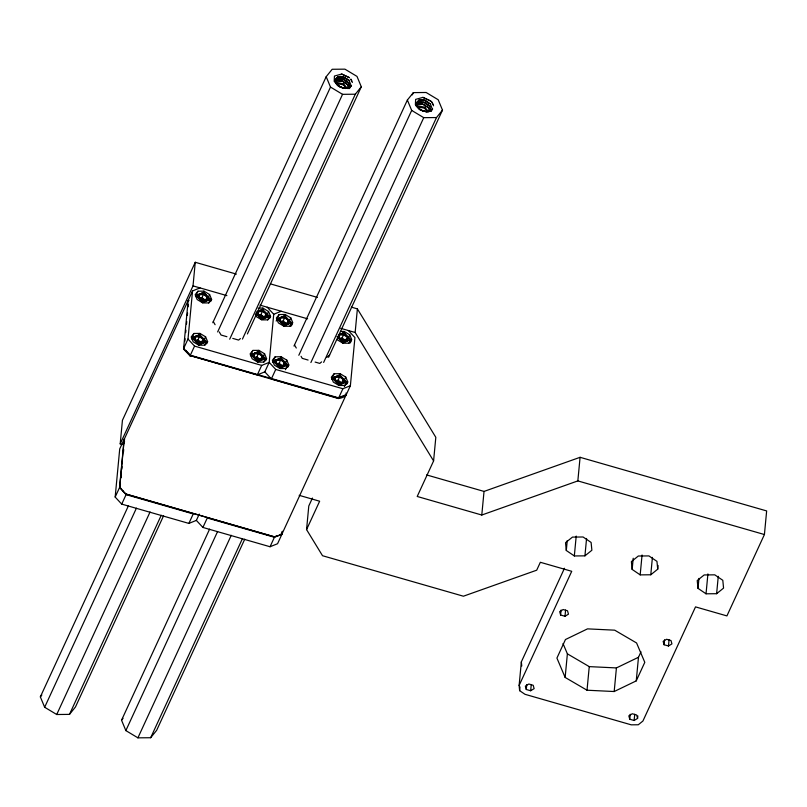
<?xml version="1.0" encoding="UTF-8"?>
<svg xmlns="http://www.w3.org/2000/svg" width="807" height="807" viewBox="0 0 807 807"><rect width="100%" height="100%" fill="white"/><g stroke="black" fill="none" stroke-linecap="round" stroke-linejoin="round"><path stroke-width="1.21" d="M346.072 392.999C347.484 396.762 339.071 399.273 338.345 397.77L345.477 394.905L345.84 395.46L282.117 533.709L278.516 535.525L274.269 536.816L126.124 494.106L274.572 536.867M190.23 355.574L338.486 398.567L338.345 397.77L191.612 355.594M115.169 497.062L119.718 448.924L124.096 439.452L119.547 487.579L115.169 497.062L121.716 504.113L188.868 523.41L196.363 520.394L199.279 514.079M122.614 444.586L120.203 443.89L122.432 420.296L195.254 262.285L236.39 274.108M188.717 300.698L187.981 300.94L188.717 300.698L187.981 300.94L124.258 439.19L119.739 487.045L123.057 491.019M120.223 486.369L120.455 483.918M121.03 477.784L121.262 475.323M121.847 469.19L122.079 466.739M123.471 452.021L123.703 449.56M124.278 443.426L124.51 440.975M184.42 346.092L183.562 349.078L190.19 356.038L190.412 355.251L185.671 350.258M184.884 341.19L185.116 338.738M185.701 332.595L185.933 330.144M186.508 324.01L186.74 321.559M187.325 315.426L187.557 312.975M188.132 306.831L188.364 304.38M267.188 307.205L273.734 314.256L269.185 362.383L264.817 371.866L257.322 374.882L190.18 355.584L183.623 348.533L188.001 339.051L192.55 290.923L200.045 287.907M120.203 443.89L193.024 285.89L195.254 262.285M199.773 334.673L192.036 337.74L198.693 344.902L206.31 341.835L199.773 334.673L195.244 336.499L194.911 340.009L198.986 342.985L206.017 341.391L204.736 345.255M202.688 302.635L210.304 299.579L203.768 292.406L196.03 295.473L202.688 302.635L202.86 302.01L198.905 297.743L199.238 294.232L203.768 292.406L210.304 299.579L208.731 302.988M195.223 340.272L195.244 336.499L192.036 337.74M199.238 294.232L203.646 293.698L210.012 299.135L202.86 302.01L196.615 295.281L202.981 300.718L199.218 298.005L199.238 294.232L196.03 295.473M198.875 342.935L202.829 342.45L203.727 338.94L206.017 341.391L198.693 344.902M198.986 342.985L192.621 337.548L198.865 344.266L203.394 342.45L203.727 338.94L199.652 335.964L195.244 336.499M202.86 302.01L207.389 300.184L207.722 296.673L204.988 300.739L201.76 298.378L199.43 298.661M257.645 361.849L257.826 361.213L251.582 354.495L258.734 351.62L254.205 353.446L254.175 357.208L251.582 354.495L250.997 354.687L257.645 361.849L265.261 358.782L258.734 351.62L250.997 354.687M267.682 319.935L269.256 316.515L262.729 309.353L258.2 311.179L258.169 314.952L256.333 313.045L261.821 318.957L261.639 319.582L255.819 313.318M261.942 317.665L257.867 314.69L258.2 311.179L262.598 310.645L266.673 313.62L266.35 317.131L261.821 318.957L268.963 316.082L261.831 317.615L265.775 317.131L266.673 313.62L269.256 316.515L261.639 319.582M264.968 358.338L257.826 361.213L262.346 359.387L262.678 355.877L258.603 352.901L254.205 353.446L253.872 356.956L257.947 359.922L264.968 358.338L262.678 355.877L259.945 359.942L256.717 357.582L254.387 357.864M273.23 361.072L280.967 358.005L276.438 359.831L276.418 363.604L276.438 359.831L273.23 361.072L279.878 368.234L287.494 365.178L280.967 358.005L287.494 365.178L285.406 369.727M289.925 326.321L291.488 322.911L284.962 315.749L280.433 317.575L280.412 321.337L277.81 318.624L277.225 318.805L283.872 325.978L291.488 322.911L284.841 317.03L280.433 317.575L280.1 321.085L284.175 324.051L288.583 323.516L288.916 320.006L286.182 324.071L282.944 321.711L280.614 321.993M279.878 368.234L284.589 365.783L284.921 362.272L280.846 359.297L276.438 359.831M196.363 520.394L202.91 527.445L270.052 546.743L277.558 543.726L281.925 534.254L282.157 531.783M281.391 533.952L282.117 533.709L281.391 533.952L282.117 533.709L282.349 531.258M426.621 474.93L484.029 491.423L580.082 457.307L766.65 510.932L764.421 534.537L726.915 615.912L695.523 606.884L642.917 721.034L638.287 724.767L631.225 724.827L524.984 694.302L519.627 690.661L519.123 685.456L571.729 571.306L540.347 562.287L536.705 570.186L463.41 596.212L322.518 555.72L306.559 529.594L308.788 505.989L312.45 498.05M335.389 376.778L335.369 380.551L335.389 376.778L332.191 378.019L338.839 385.181L346.455 382.115L346.163 381.671L339.797 376.244L335.389 376.778L339.918 374.952L346.455 382.115L344.357 386.664M337.316 339.828L342.975 343.227L348.957 343.177L350.45 339.858L343.913 332.686L339.384 334.512L339.364 338.284L337.528 336.388L343.005 342.289L342.834 342.914L337.013 336.65M346.97 340.473L347.867 336.953L350.157 339.414L343.005 342.289L347.535 340.463L347.867 336.953L343.792 333.977L339.384 334.512L339.051 338.022L343.126 340.998L347.535 340.463L343.126 340.998M338.839 385.181L343.54 382.73L343.873 379.219L341.139 383.275L337.911 380.914L335.581 381.207M764.421 534.537L577.842 480.911L481.789 515.027L417.209 496.466L433.591 460.928L355.151 332.484L357.38 308.879L351.338 307.144M264.817 371.866L271.364 378.927L338.506 398.224L346.011 395.208L350.379 385.726L354.929 337.588L348.382 330.537M433.591 460.928L435.82 437.323L357.38 308.879M481.789 515.027L484.029 491.423M519.123 685.456L521.352 661.851L564.486 568.249M519.627 690.661L519.98 686.939M526.285 689.491L525.347 686.121L528.817 684.013L533.195 685.274L534.133 688.643L530.673 690.742L526.285 689.491L526.759 684.518M530.673 690.742L531.258 684.538M566.302 550.495L565.536 542.687L572.486 537.089L583.068 536.988L591.107 542.445L591.874 550.253L584.924 555.852L574.332 555.952L566.302 550.495L567.24 540.559M560.623 615.005L559.685 611.635L563.145 609.527L567.523 610.788L568.461 614.157L565.001 616.266L560.623 615.005L561.087 610.031M565.001 616.266L565.586 610.052M577.842 480.911L580.082 457.307M574.332 555.952L576.208 536.08M565.142 677.436L556.921 658.078L565.465 639.527L587.526 628.865L614.692 630.176L636.572 642.967L644.793 662.325L636.249 680.876L614.188 691.528L587.022 690.217L565.142 677.436L567.382 653.831L563.024 643.582M584.924 555.852L586.568 538.461M587.022 690.217L589.251 666.622L567.382 653.831M614.188 691.528L616.417 667.924L638.478 657.271L640.99 651.814M658.078 565.455L657.725 569.177L650.775 574.776L640.183 574.877L632.153 569.419L633.213 558.242M640.183 574.877L642.059 555.004M637.833 715.9L637.601 718.381L634.141 720.49L629.763 719.229L630.227 714.256M636.249 680.876L638.478 657.271M634.141 720.49L634.726 714.276M650.775 574.776L652.419 557.385M664.09 644.743L663.152 641.373L666.612 639.265L670.99 640.526L671.928 643.895L668.468 646.004L664.09 644.743L664.554 639.769M668.468 646.004L669.064 639.79M698.005 588.343L697.228 580.536L704.178 574.947L714.77 574.836L722.8 580.294L723.566 588.101L716.626 593.7L706.034 593.801L698.005 588.343L698.943 578.407M706.034 593.801L707.91 573.928M716.626 593.7L718.27 576.309M201.76 298.378L203.646 293.698M195.435 340.917L197.765 340.635L199.652 335.964M258.381 315.608L260.711 315.325L262.598 310.645M256.717 357.582L258.603 352.901M282.944 321.711L284.841 317.03M276.619 364.26L278.95 363.977L280.846 359.297M339.576 338.94L341.906 338.658L343.792 333.977M337.911 380.914L339.797 376.244M338.345 397.77L338.335 398.517M283.872 325.978L288.583 323.516L288.008 323.526L288.311 320.379L284.659 317.716L280.705 318.19M431.463 111.154L429.596 105.989L423.988 102.318L418.147 102.166L416.14 104.587M192.55 290.923L188.172 300.406L183.562 349.078L184.188 348.553L183.532 348.886M195.476 296.603L197.957 291.206L203.949 291.145L209.598 294.555L211.616 299.417L210.627 301.576M202.95 293.314L203.949 291.145M208.105 297.793L209.598 294.555M191.481 338.869L193.962 333.473L199.944 333.412L205.603 336.812L207.621 341.684L206.632 343.843M198.956 335.571L199.944 333.412M121.716 504.113L126.094 494.63L119.547 487.579M190.18 355.584L194.548 346.102L188.001 339.051M197.765 340.635L200.993 342.995L203.122 339.303L199.47 336.64L195.516 337.124M204.11 340.05L205.603 336.812M163.539 515.885L75.465 706.972L69.483 714.387L56.722 714.508L44.657 707.255L40.35 696.875L128.424 505.787M212.796 322.709L326.189 76.695L332.171 69.271L344.932 69.16L356.997 76.403L361.304 86.793L247.396 333.947M44.657 707.255L136.423 508.158M217.638 331.949L330.497 87.075L326.189 76.695M350.591 86.742L345.567 88.498L338.829 86.42C335.813 84.11 333.109 79.379 337.851 76.927L343.691 77.099L349.199 80.66L351.176 85.845L349.673 87.731M56.722 714.508L150.062 511.981M229.702 339.192L342.551 94.328L355.312 94.217L361.304 86.793M69.483 714.387L161.239 515.29M242.453 339.081L355.312 94.217M261.902 310.251L262.9 308.092L268.56 311.492L270.577 316.364L269.578 318.523M260.711 315.325L263.939 317.676L266.078 313.994L262.426 311.32L258.472 311.805M267.067 314.73L268.56 311.492M250.432 355.816L252.924 350.409L258.906 350.359L264.565 353.759L266.582 358.621L265.584 360.779M257.413 353.597L258.906 350.359M276.176 321.085L279.151 314.538L285.133 314.488L290.792 317.887L292.81 322.75L290.006 326.23L284.024 326.29L278.365 322.881L276.347 318.019L279.151 314.538M263.072 356.997L264.565 353.759M188.868 523.41L193.236 513.928L126.094 494.63M257.322 374.882L261.69 365.4L269.185 362.383L275.732 369.445L342.884 388.742L350.379 385.726M284.145 316.647L285.133 314.488M263.687 362.192L265.261 358.782L258.613 351.62M289.299 321.125L290.792 317.887M272.665 362.202L275.157 356.805L281.139 356.744L286.798 360.154L288.815 365.016L287.817 367.175M291.317 325.988L292.316 323.829M280.15 358.903L281.139 356.744M202.91 527.445L207.278 517.973L274.42 537.27L281.925 534.254M271.364 378.927L275.732 369.445M278.95 363.977L282.188 366.328L284.921 362.272L287.201 364.734L280.059 367.609L273.815 360.88L280.18 366.317L287.201 364.734M285.305 363.392L286.798 360.154M244.733 539.217L156.659 730.305L150.667 737.729L137.916 737.84L125.852 730.597L121.544 720.207L209.608 529.12M293.99 346.042L407.374 100.028L413.366 92.613L426.126 92.492L438.191 99.745L442.498 110.125L328.58 357.289M412.316 94.893L413.366 92.613M125.852 730.597L217.608 531.49M298.822 355.282L411.681 110.418L407.374 100.028M431.785 110.075L426.752 111.83L420.023 109.752C417.007 107.452 414.304 102.711 419.045 100.26L424.885 100.431L430.383 103.992L432.37 109.187L430.857 111.063M137.916 737.84L231.256 535.313M310.887 362.535L423.746 117.661L436.506 117.55L442.498 110.125M150.667 737.729L242.433 538.632M323.647 362.414L436.506 117.55M343.096 333.594L344.095 331.435L349.754 334.834L351.761 339.697L348.957 343.177M341.906 338.658L345.134 341.018L347.262 337.326L343.611 334.653L339.666 335.137M348.261 338.072L349.754 334.834M331.627 379.149L334.118 373.752L340.1 373.691L345.759 377.091L347.767 381.963L346.778 384.122M350.268 342.935L351.267 340.776M339.101 375.85L340.1 373.691M344.256 380.329L345.759 377.091M270.052 546.743L274.42 537.27M338.506 398.224L342.884 388.742M306.559 529.594L319.643 501.218L299.175 495.337M343.177 84.765L343.58 83.918L336.247 82.344L335.722 83.484L343.177 84.765L346.465 88.306M424.371 108.098L424.764 107.25L417.431 105.677L416.916 106.817L424.371 108.098L427.649 111.638M190.038 355.897L190.412 355.251M124.258 439.19L124.47 439.442M345.689 395.672L345.477 394.905L345.84 395.46M337.76 85.249L340.826 87.196L344.458 88.225L347.938 88.064C343.318 89.063 338.153 86.843 335.742 82.738L335.147 80.165L337.851 76.927M418.954 108.582L422.021 110.529L425.652 111.558L429.132 111.406C424.502 112.395 419.347 110.176 416.926 106.07L416.341 103.508L419.045 100.26M197.957 291.206L195.153 294.686L197.17 299.548L202.829 302.948L208.811 302.897L211.616 299.417M193.962 333.473L191.158 336.953L193.176 341.815L198.835 345.214L204.817 345.154L207.621 341.684M270.577 316.364L267.773 319.844L261.781 319.895L256.132 316.495L255.325 314.548M252.924 350.409L250.12 353.89L252.137 358.762L257.786 362.161L263.778 362.101L266.582 358.621M275.157 356.805L272.352 360.285L274.37 365.147L280.029 368.547L286.011 368.496L288.815 365.016M40.35 696.875L41.843 695.019M334.118 373.752L331.304 377.232L333.321 382.094L338.98 385.494L344.962 385.443L347.767 381.963M121.544 720.207L123.037 718.351M334.945 81.255L336.953 78.824L342.793 78.985L348.402 82.657L350.299 87.741L348.372 82.728L342.793 78.985L336.993 78.874L334.925 81.325M415.898 105.747L417.34 104.032L423.201 104.244L428.729 107.886L429.859 110.942L428.699 107.967L423.181 104.325L417.239 104.133M416.119 104.658L418.177 102.207L423.988 102.318L429.566 106.06M415.968 105.667L417.34 104.032M418.984 100.34L424.885 100.431M337.8 77.008L343.691 77.099M351.479 85.683L349.159 87.711C344.296 89.365 338.698 87.227 335.833 83.04L335.117 80.236M432.673 109.016L430.353 111.053C425.481 112.708 419.892 110.569 417.027 106.383L416.311 103.578M240.405 338.557L238.62 340.08L232.759 338.395M321.59 361.889L319.804 363.412L315.123 362.071M326.946 357.319L329.619 355.04M273.734 314.256L281.24 311.24M202.87 300.668L210.012 299.135M256.596 311.815L262.729 309.353M277.225 318.805L284.962 315.749M291.196 322.467L284.054 325.342L277.81 318.624M338.355 334.875L343.913 332.686L350.45 339.858L342.834 342.914M332.191 378.019L339.918 374.952M343.54 382.73L346.163 381.671L339.011 384.546L332.777 377.827L339.132 383.264L343.54 382.73L342.975 382.73L343.268 379.583L339.616 376.919L335.672 377.404M277.981 535.535L274.673 536.847M337.588 76.826L340.978 76.322M418.783 100.159L422.162 99.665M199.511 294.858L203.465 294.373L207.117 297.047L206.824 300.194L207.389 300.184M198.976 298.055L201.932 297.692L205.593 300.365M257.927 315.002L260.893 314.639L264.545 317.302M280.16 321.388L283.126 321.035L286.778 323.698M194.981 340.322L197.937 339.959L201.599 342.622M339.122 338.335L342.087 337.972L345.739 340.645M254.477 354.061L258.432 353.587L262.083 356.25L261.781 359.397L262.346 359.387M253.933 357.269L256.898 356.906L260.55 359.569M276.71 360.457L280.665 359.972L284.316 362.646L284.014 365.793L284.589 365.783M276.165 363.654L279.131 363.291L282.783 365.964M335.127 380.601L338.093 380.238L341.744 382.901M349.431 77.593L341.714 74.032L334.441 76.05L334.189 81.396L338.829 86.42M430.615 100.925L422.908 97.375L415.635 99.382L415.383 104.728L420.023 109.752M265.775 317.131L266.35 317.131M202.829 342.45L203.394 342.45M122.825 490.787L126.205 494.177M258.119 308.143L262.9 308.092M340.504 331.465L344.095 331.435M342.854 79.086L336.953 78.824M424.038 102.418L418.147 102.166M589.251 666.622L616.417 667.924M338.072 80.256L343.863 81.557M419.267 103.599L425.057 104.9M270.264 283.842L317.454 297.41M193.024 285.89L226.898 295.624M259.995 305.137L307.618 318.826M340.635 328.308L355.151 332.484M226.908 336.711L221.057 335.036L219.272 331.939M308.103 360.053L302.252 358.369L301.061 356.301M194.548 346.102L261.69 365.4M422.908 97.375L431.664 101.591L433.561 105.808M341.714 74.032L349.381 77.734M423.292 99.493L428.537 102.57M343.146 76.776L349.441 80.468M411.681 110.418L423.746 117.661M330.497 87.075L342.551 94.328M424.825 100.502L430.383 103.992M343.631 77.159L349.199 80.66M425.45 102.771L430.192 106.574M343.308 78.683L348.997 83.232M424.764 107.25L428.759 111.911M343.58 83.918L347.575 88.578M427.7 106.907L429.919 109.54M345.769 82.697L347.988 85.32M294.494 344.942L296.29 348.039M213.31 321.61L215.096 324.707M119.94 487.418L119.84 487.327M124.318 439.129L124.631 439.744M432.108 102.519L432.986 104.375M350.914 79.187L351.802 81.043M350.944 79.318L352.366 82.475M345.477 394.905L345.739 395.591M637.601 718.381L636.662 715.012L632.284 713.751L628.824 715.859L629.763 719.229M657.725 569.177L656.948 561.369L648.919 555.912L638.327 556.013L631.387 561.611L632.153 569.419M521.352 661.851L521.756 666.017M342.007 80.912L347.504 84.624L349.048 88.619L347.504 84.624L342.007 80.912L336.045 80.791L341.997 80.993"/></g></svg>
